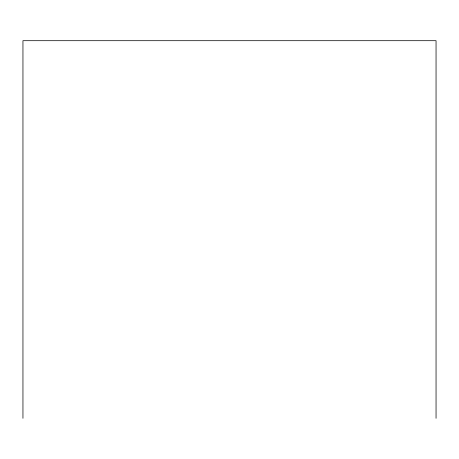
<?xml version="1.0" encoding="UTF-8"?>
<svg xmlns="http://www.w3.org/2000/svg" width="459" height="459" viewBox="0 0 459 459"><rect width="100%" height="100%" fill="white"/><g stroke="black" fill="none" stroke-linecap="round" stroke-linejoin="round"><path stroke-width="0.69" d="M436.05 418.304L436.05 40.696L22.95 40.696L22.95 418.304"/></g></svg>
